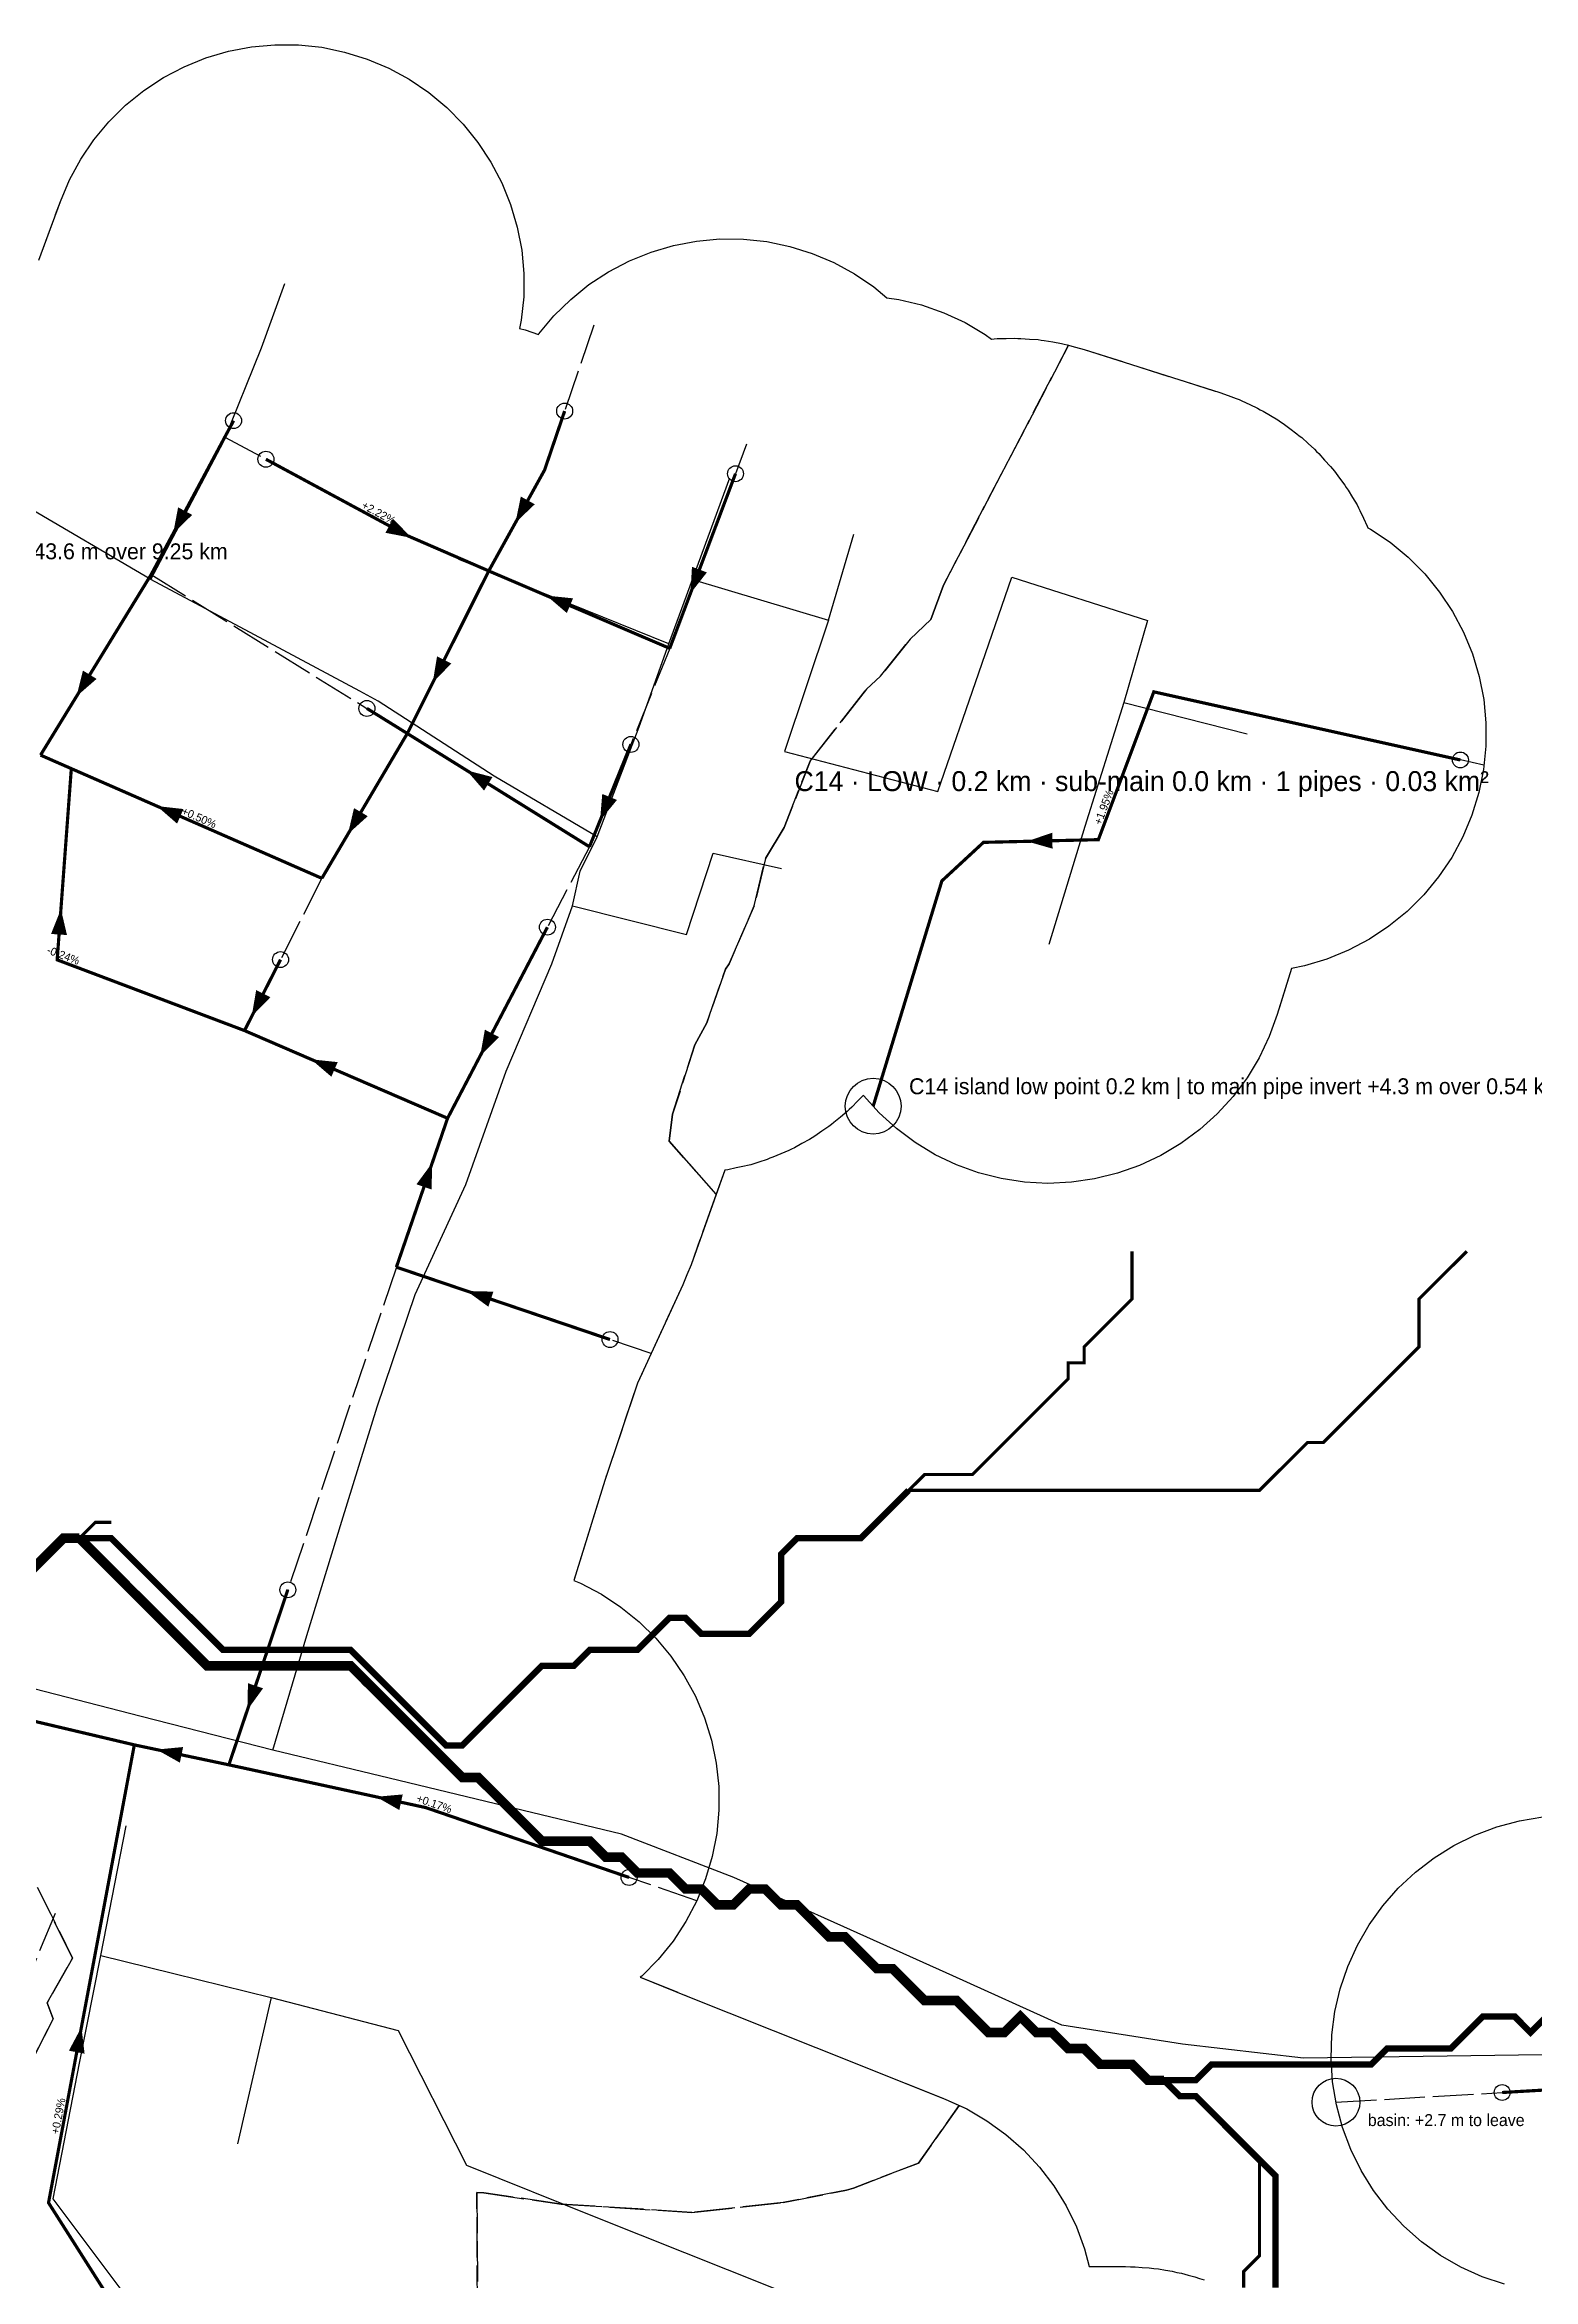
# Model space of a CAD drawing. Header units: metres. Extents: x 441395 to 476894, y 2561381 to 2578972.
# Drawn here: x 450331 to 450705, y 2570173 to 2570733 of the extents above; entities that cross this region are included whole.
import ezdxf
from ezdxf.enums import TextEntityAlignment as Align

# ---------------------------------------------------------------- set-up
doc = ezdxf.new("R2010")
doc.units = ezdxf.units.M
doc.header["$LTSCALE"] = 8
doc.linetypes.add('DASHDOT', pattern=[3.556, 2.54, -0.508, 0, -0.508])
doc.linetypes.add('DASHED', pattern=[1.524, 1.27, -0.254])
for name, color, linetype in [('A_ARROWS', 7, 'Continuous'), ('A_BASINS', 1, 'Continuous'), ('A_BRANCH', 7, 'Continuous'), ('A_BUILT_2006', 252, 'Continuous'), ('A_CATCH_LABEL', 7, 'Continuous'), ('A_CATCHMENTS', 7, 'Continuous'), ('A_ENVELOPE', 3, 'Continuous'), ('A_GRADIENT', 8, 'Continuous'), ('A_HEAD_GAP', 8, 'Continuous'), ('A_HEADS', 8, 'Continuous'), ('A_LATERAL', 7, 'Continuous'), ('A_OUTLET_LABEL', 7, 'Continuous'), ('A_OUTLETS', 7, 'Continuous'), ('A_STREAMS', 5, 'Continuous')]:
    doc.layers.add(name, color=color, linetype=linetype)

msp = doc.modelspace()

# ---------------------------------------------------------------- linework, layer by layer
at = {"layer": 'A_ARROWS', "color": 3}
for points in [[(450449.56, 2570613.45), (450450.91, 2570620.02), (450454.41, 2570618.08)], [(450363.65, 2570610.72), (450364.91, 2570617.31), (450368.44, 2570615.42)], [(450423.52, 2570609.64), (450416.94, 2570610.92), (450418.84, 2570614.44)], [(450493.47, 2570595.7), (450493.86, 2570602.39), (450497.6, 2570600.98)], [(450457.35, 2570595.15), (450464.02, 2570594.47), (450462.45, 2570590.79)], [(450428.8, 2570573.29), (450429.88, 2570579.91), (450433.46, 2570578.12)], [(450339.4, 2570569.84), (450341.03, 2570576.34), (450344.45, 2570574.25)], [(450437.3, 2570551.29), (450443.8, 2570549.61), (450441.68, 2570546.21)], [(450470.79, 2570538.69), (450471.34, 2570545.37), (450475.04, 2570543.87)], [(450359.59, 2570542.32), (450366.26, 2570541.59), (450364.65, 2570537.92)], [(450407.52, 2570535.29), (450409.05, 2570541.82), (450412.49, 2570539.79)], [(450335.5, 2570516.48), (450337.02, 2570509.95), (450333.03, 2570510.24)], [(450383.38, 2570489.54), (450384.49, 2570496.15), (450388.06, 2570494.34)], [(450440.7, 2570479.61), (450441.89, 2570486.21), (450445.43, 2570484.35)], [(450398.28, 2570478.76), (450404.95, 2570478.06), (450403.36, 2570474.39)], [(450428.69, 2570452.8), (450428.5, 2570446.1), (450424.72, 2570447.4)], [(450437.34, 2570420.61), (450444.04, 2570420.45), (450442.76, 2570416.67)], [(450382.29, 2570315.46), (450382.44, 2570322.17), (450386.23, 2570320.89)], [(450359.5, 2570305.51), (450366.17, 2570306.15), (450365.35, 2570302.23)], [(450414.59, 2570293.66), (450421.27, 2570294.25), (450420.42, 2570290.34)], [(450340.65, 2570235.85), (450341.44, 2570229.19), (450337.5, 2570229.93)]]:
    msp.add_solid(points, dxfattribs=at)
at = {"layer": 'A_ARROWS', "color": 1}
msp.add_solid([(450577.9, 2570533.48), (450584.25, 2570535.63), (450584.34, 2570531.63)], dxfattribs=at)
at = {"layer": 'A_BASINS', "color": 1}
msp.add_circle((450655.45, 2570217.01), 6, dxfattribs=at)
at = {"layer": 'A_BRANCH', "color": 3, "const_width": 0.8}
for points in [[(450386.94, 2570629.38), (450422.57, 2570610.15), (450442.86, 2570601.35)], [(450412.28, 2570566.84), (450422.42, 2570560.55)], [(450478.53, 2570557.81), (450468.13, 2570532.12)], [(450457.58, 2570511.93), (450432.53, 2570463.97)], [(450390.61, 2570503.79), (450381.57, 2570485.98)]]:
    msp.add_lwpolyline(points, dxfattribs=at)
at = {"layer": 'A_BRANCH', "color": 3, "linetype": 'DASHED', "const_width": 0.8}
msp.add_lwpolyline([(450392.44, 2570345.61), (450377.65, 2570301.68)], dxfattribs=at)
at = {"layer": 'A_BUILT_2006', "color": 252}
for points in [[(450385.81, 2570657.31), (450391.72, 2570673.49)], [(450376.42, 2570633.93), (450385.81, 2570657.31)], [(450358.1, 2570599.18), (450376.42, 2570633.93)], [(450493.97, 2570599.2), (450503.35, 2570624.73)], [(450358.1, 2570599.18), (450325.87, 2570618.11)], [(450528.13, 2570588.95), (450534.51, 2570610.56)], [(450463.22, 2570593.1), (450435.35, 2570604.2)], [(450384.04, 2570585.3), (450358.1, 2570599.18)], [(450488.08, 2570583.08), (450493.97, 2570599.2)], [(450493.97, 2570599.2), (450528.13, 2570588.95)], [(450565.82, 2570575.8), (450574.09, 2570599.77)], [(450574.09, 2570599.77), (450608.19, 2570588.94)], [(450488.08, 2570583.08), (450463.22, 2570593.1)], [(450410.48, 2570571.13), (450384.04, 2570585.3)], [(450528.13, 2570588.95), (450517.09, 2570556.02)], [(450608.19, 2570588.94), (450602.22, 2570568.3)], [(450480.6, 2570562.2), (450488.08, 2570583.08)], [(450555.55, 2570545.96), (450565.82, 2570575.8)], [(450444.2, 2570549.81), (450415.12, 2570568.65), (450410.48, 2570571.13)], [(450602.22, 2570568.3), (450592.48, 2570537.24)], [(450602.22, 2570568.3), (450633.15, 2570560.46)], [(450470.03, 2570534.65), (450480.6, 2570562.2)], [(450517.09, 2570556.02), (450555.55, 2570545.96)], [(450470.03, 2570534.65), (450444.2, 2570549.81)], [(450465.79, 2570526.01), (450470.03, 2570534.65)], [(450592.48, 2570537.24), (450583.39, 2570507.62)], [(450492.51, 2570510.12), (450499.21, 2570530.52)], [(450499.21, 2570530.52), (450516.31, 2570526.65)], [(450463.89, 2570517.3), (450465.79, 2570526.01)], [(450458.69, 2570502.75), (450463.89, 2570517.3)], [(450463.89, 2570517.3), (450492.51, 2570510.12)], [(450447.25, 2570475.8), (450458.69, 2570502.75)], [(450437.11, 2570447.32), (450447.25, 2570475.8)], [(450424.36, 2570419.73), (450437.11, 2570447.32)], [(450414.85, 2570391.5), (450424.36, 2570419.73)], [(450406.01, 2570362.83), (450414.85, 2570391.5)], [(450397.22, 2570334.14), (450406.01, 2570362.83)], [(450388.67, 2570305.39), (450397.22, 2570334.14)], [(450355.6, 2570313.85), (450323.53, 2570322.08)], [(450388.67, 2570305.39), (450355.6, 2570313.85)], [(450417.83, 2570298.37), (450388.67, 2570305.39)], [(450446.99, 2570291.3), (450417.83, 2570298.37)], [(450476.15, 2570284.25), (450446.99, 2570291.3)], [(450345.49, 2570253.86), (450351.85, 2570286.4)], [(450504.33, 2570273.42), (450476.15, 2570284.25)], [(450531.96, 2570261.05), (450504.33, 2570273.42)], [(450559.31, 2570248.71), (450531.96, 2570261.05)], [(450340.19, 2570226.77), (450345.49, 2570253.86)], [(450345.49, 2570253.86), (450388.29, 2570243.25)], [(450586.63, 2570236.32), (450559.31, 2570248.71)], [(450388.29, 2570243.25), (450379.77, 2570206.58)], [(450388.29, 2570243.25), (450420.1, 2570235.02)], [(450616.99, 2570231.56), (450586.63, 2570236.32)], [(450420.1, 2570235.02), (450437.26, 2570201.17)], [(450647.33, 2570228.04), (450616.99, 2570231.56)], [(450333.54, 2570192.73), (450340.19, 2570226.77)], [(450677.33, 2570228.46), (450647.33, 2570228.04)], [(450707.33, 2570228.87), (450677.33, 2570228.46)], [(450437.26, 2570201.17), (450470.17, 2570188.02)], [(450361.12, 2570155.94), (450333.54, 2570192.73)], [(450470.17, 2570188.02), (450502.67, 2570175.04)], [(450502.67, 2570175.04), (450535.17, 2570162.05)]]:
    msp.add_lwpolyline(points, dxfattribs=at)
at = {"layer": 'A_CATCHMENTS', "color": 3, "linetype": 'DASHED'}
for points in [[(450329.98, 2570679.35), (450335.37, 2570694.09), (450337.66, 2570699.51), (450340.47, 2570704.69), (450343.78, 2570709.56), (450347.55, 2570714.09), (450351.74, 2570718.22), (450356.31, 2570721.93), (450361.23, 2570725.16), (450366.44, 2570727.9), (450371.9, 2570730.12), (450377.55, 2570731.79), (450383.33, 2570732.9), (450389.19, 2570733.43), (450395.08, 2570733.39), (450400.94, 2570732.78), (450406.7, 2570731.59), (450412.33, 2570729.84), (450417.75, 2570727.55), (450422.92, 2570724.74), (450427.8, 2570721.43), (450432.32, 2570717.67), (450436.46, 2570713.47), (450440.16, 2570708.9), (450443.4, 2570703.98), (450446.14, 2570698.77), (450448.35, 2570693.31), (450450.02, 2570687.67), (450451.13, 2570681.88), (450451.67, 2570676.02), (450451.63, 2570670.13), (450451.01, 2570664.28), (450450.58, 2570662.18), (450451.99, 2570661.85), (450455.34, 2570660.71), (450455.45, 2570660.87), (450459.22, 2570665.39), (450463.42, 2570669.52), (450468, 2570673.22), (450472.92, 2570676.45), (450478.14, 2570679.18), (450483.59, 2570681.39), (450489.24, 2570683.05), (450495.03, 2570684.16), (450500.89, 2570684.68), (450506.78, 2570684.64), (450512.63, 2570684.01), (450518.4, 2570682.82), (450524.02, 2570681.06), (450529.44, 2570678.76), (450534.61, 2570675.95), (450539.48, 2570672.63), (450542.74, 2570669.92), (450545.76, 2570669.49), (450551.48, 2570668.1), (450557.04, 2570666.16), (450562.38, 2570663.69), (450567.46, 2570660.7), (450569.02, 2570659.56), (450569.72, 2570659.58), (450570.45, 2570659.66), (450572.66, 2570659.69), (450574.87, 2570659.77), (450575.6, 2570659.72), (450576.34, 2570659.73), (450578.54, 2570659.54), (450580.75, 2570659.4), (450581.47, 2570659.29), (450582.2, 2570659.22), (450584.38, 2570658.82), (450586.56, 2570658.46), (450587.27, 2570658.27), (450587.99, 2570658.14), (450588.38, 2570658.03), (450556.95, 2570597.76), (450553.82, 2570589.13), (450548.6, 2570584.22), (450541.15, 2570574.94), (450537.64, 2570571.67), (450523.52, 2570553.62), (450517.01, 2570536.96), (450512.27, 2570529.2), (450509.48, 2570517.28), (450503.15, 2570502.74), (450502.28, 2570501.42), (450497.62, 2570487.95), (450494.58, 2570482.42), (450488.99, 2570465), (450488.1, 2570458.25), (450499.94, 2570444.9), (450493.63, 2570427.18), (450492.59, 2570424.67), (450491.58, 2570422.16), (450480.19, 2570397.51), (450471.96, 2570373.07), (450464.21, 2570347.95), (450465.91, 2570347.26), (450471.13, 2570344.52), (450476.04, 2570341.28), (450480.62, 2570337.58), (450484.82, 2570333.45), (450488.59, 2570328.93), (450491.89, 2570324.05), (450494.71, 2570318.88), (450497, 2570313.46), (450498.75, 2570307.84), (450499.94, 2570302.07), (450500.56, 2570296.21), (450500.6, 2570290.33), (450500.07, 2570284.46), (450498.96, 2570278.68), (450497.29, 2570273.03), (450495.08, 2570267.58), (450492.34, 2570262.36), (450489.11, 2570257.44), (450485.4, 2570252.86), (450481.27, 2570248.67), (450480.88, 2570248.35), (450492.43, 2570243.74), (450492.43, 2570243.74), (450492.43, 2570243.74), (450524.93, 2570230.75), (450524.93, 2570230.75), (450524.93, 2570230.75), (450557.43, 2570217.77), (450560.92, 2570216.17), (450550.69, 2570201.73), (450534.36, 2570195.44), (450532.63, 2570194.95), (450516.75, 2570191.83), (450493.82, 2570189.34), (450461.07, 2570191.43), (450441.65, 2570194.24), (450439.88, 2570194.32), (450440.42, 2570104.87)], [(450327.73, 2570226.38), (450333.54, 2570237.95), (450332.05, 2570241.95), (450338.4, 2570253.16), (450329.65, 2570270.93)]]:
    msp.add_lwpolyline(points, dxfattribs=at)
at = {"layer": 'A_CATCHMENTS', "color": 1, "linetype": 'DASHED'}
msp.add_lwpolyline([(450502.28, 2570501.42), (450503.15, 2570502.74), (450509.48, 2570517.28), (450512.27, 2570529.2), (450517.01, 2570536.96), (450523.52, 2570553.62), (450537.64, 2570571.67), (450541.15, 2570574.94), (450548.6, 2570584.22), (450553.82, 2570589.13), (450556.95, 2570597.76), (450588.38, 2570658.03), (450590.12, 2570657.52), (450592.25, 2570656.96), (450626.36, 2570646.12), (450628.39, 2570645.37), (450630.44, 2570644.66), (450631.15, 2570644.34), (450631.88, 2570644.07), (450633.82, 2570643.11), (450635.79, 2570642.21), (450636.47, 2570641.82), (450637.17, 2570641.48), (450639.01, 2570640.34), (450640.88, 2570639.25), (450641.51, 2570638.79), (450642.18, 2570638.39), (450643.9, 2570637.07), (450645.66, 2570635.8), (450646.24, 2570635.29), (450646.86, 2570634.82), (450648.45, 2570633.34), (450650.07, 2570631.91), (450650.6, 2570631.34), (450651.17, 2570630.81), (450652.6, 2570629.18), (450654.08, 2570627.59), (450654.55, 2570626.98), (450655.07, 2570626.39), (450656.33, 2570624.63), (450657.65, 2570622.91), (450658.06, 2570622.25), (450658.51, 2570621.62), (450659.6, 2570619.74), (450660.74, 2570617.9), (450661.08, 2570617.2), (450661.47, 2570616.53), (450662.37, 2570614.56), (450663.32, 2570612.61), (450663.48, 2570612.19), (450664.15, 2570611.83), (450669.04, 2570608.54), (450673.58, 2570604.79), (450677.73, 2570600.61), (450681.45, 2570596.05), (450684.71, 2570591.15), (450687.47, 2570585.95), (450689.7, 2570580.5), (450691.4, 2570574.86), (450692.53, 2570569.08), (450693.09, 2570563.22), (450693.07, 2570557.33), (450692.47, 2570551.47), (450691.31, 2570545.7), (450689.58, 2570540.07), (450687.31, 2570534.64), (450684.52, 2570529.45), (450681.23, 2570524.57), (450677.49, 2570520.03), (450673.31, 2570515.88), (450668.75, 2570512.16), (450663.84, 2570508.9), (450658.64, 2570506.14), (450653.19, 2570503.9), (450647.55, 2570502.21), (450644.29, 2570501.57), (450640.74, 2570490), (450638.74, 2570484.47), (450636.2, 2570479.15), (450633.16, 2570474.11), (450629.63, 2570469.4), (450625.66, 2570465.05), (450621.29, 2570461.11), (450616.55, 2570457.62), (450611.48, 2570454.61), (450606.15, 2570452.11), (450600.6, 2570450.15), (450594.89, 2570448.74), (450589.06, 2570447.89), (450583.18, 2570447.62), (450577.3, 2570447.93), (450571.47, 2570448.82), (450565.77, 2570450.27), (450560.23, 2570452.27), (450554.92, 2570454.81), (450549.88, 2570457.85), (450545.16, 2570461.38), (450540.81, 2570465.35), (450536.87, 2570469.72), (450536.87, 2570469.73), (450535.43, 2570468.29), (450533.94, 2570466.72), (450533.34, 2570466.21), (450532.78, 2570465.65), (450531.12, 2570464.28), (450529.49, 2570462.87), (450528.84, 2570462.42), (450528.23, 2570461.91), (450526.44, 2570460.72), (450524.68, 2570459.47), (450523.99, 2570459.08), (450523.33, 2570458.64), (450521.43, 2570457.63), (450519.56, 2570456.56), (450518.84, 2570456.24), (450518.14, 2570455.87), (450516.15, 2570455.05), (450514.18, 2570454.17), (450513.43, 2570453.92), (450512.7, 2570453.62), (450510.64, 2570452.99), (450508.59, 2570452.32), (450507.82, 2570452.14), (450507.07, 2570451.91), (450504.95, 2570451.49), (450502.85, 2570451.02), (450502.09, 2570450.92), (450499.94, 2570444.9), (450488.1, 2570458.25), (450488.99, 2570465), (450494.58, 2570482.42), (450497.62, 2570487.95), (450502.28, 2570501.42)], close=True, dxfattribs=at)
for points in [[(450697.73, 2570171.29), (450692.15, 2570173.18), (450686.79, 2570175.61), (450681.69, 2570178.56), (450676.9, 2570181.99), (450672.48, 2570185.87), (450668.45, 2570190.17), (450664.87, 2570194.84), (450661.76, 2570199.84), (450659.16, 2570205.12), (450657.08, 2570210.64), (450655.56, 2570216.32), (450654.6, 2570222.13), (450654.22, 2570228.01), (450654.41, 2570233.89), (450655.18, 2570239.73), (450656.52, 2570245.47), (450658.41, 2570251.04), (450660.84, 2570256.4), (450663.79, 2570261.5), (450667.22, 2570266.29), (450671.1, 2570270.71), (450675.4, 2570274.74), (450680.07, 2570278.32), (450685.07, 2570281.43), (450690.35, 2570284.03), (450695.86, 2570286.11), (450701.55, 2570287.63), (450707.36, 2570288.59)], [(450329.65, 2570270.93), (450338.4, 2570253.16), (450332.05, 2570241.95), (450333.54, 2570237.95), (450327.73, 2570226.38)], [(450440.42, 2570104.87), (450439.88, 2570194.32), (450441.65, 2570194.24), (450461.07, 2570191.43), (450493.82, 2570189.34), (450516.75, 2570191.83), (450532.63, 2570194.95), (450534.36, 2570195.44), (450550.69, 2570201.73), (450560.92, 2570216.17), (450562.79, 2570215.32), (450567.87, 2570212.36), (450572.65, 2570208.91), (450577.06, 2570205.01), (450581.07, 2570200.7), (450584.64, 2570196.01), (450587.73, 2570191), (450590.31, 2570185.71), (450592.36, 2570180.19), (450593.53, 2570175.78), (450602.67, 2570175.75), (450603.87, 2570175.69), (450605.08, 2570175.7), (450606.81, 2570175.54), (450608.55, 2570175.45), (450609.74, 2570175.27), (450610.94, 2570175.16), (450612.65, 2570174.83), (450614.38, 2570174.57), (450615.54, 2570174.28), (450616.72, 2570174.05), (450618.39, 2570173.56), (450620.08, 2570173.13), (450621.21, 2570172.72), (450622.37, 2570172.38)]]:
    msp.add_lwpolyline(points, dxfattribs=at)
at = {"layer": 'A_ENVELOPE', "color": 3}
for points in [[(450329.98, 2570679.35), (450335.37, 2570694.09), (450337.66, 2570699.51), (450340.47, 2570704.69), (450343.78, 2570709.56), (450347.55, 2570714.09), (450351.74, 2570718.22), (450356.31, 2570721.93), (450361.23, 2570725.16), (450366.44, 2570727.9), (450371.9, 2570730.12), (450377.55, 2570731.79), (450383.33, 2570732.9), (450389.19, 2570733.43), (450395.08, 2570733.39), (450400.94, 2570732.78), (450406.7, 2570731.59), (450412.33, 2570729.84), (450417.75, 2570727.55), (450422.92, 2570724.74), (450427.8, 2570721.43), (450432.32, 2570717.67), (450436.46, 2570713.47), (450440.16, 2570708.9), (450443.4, 2570703.98), (450446.14, 2570698.77), (450448.35, 2570693.31), (450450.02, 2570687.67), (450451.13, 2570681.88), (450451.67, 2570676.02), (450451.63, 2570670.13), (450451.01, 2570664.28), (450450.58, 2570662.18), (450451.99, 2570661.85), (450455.34, 2570660.71), (450455.45, 2570660.87), (450459.22, 2570665.39), (450463.42, 2570669.52), (450468, 2570673.22), (450472.92, 2570676.45), (450478.14, 2570679.18), (450483.59, 2570681.39), (450489.24, 2570683.05), (450495.03, 2570684.16), (450500.89, 2570684.68), (450506.78, 2570684.64), (450512.63, 2570684.01), (450518.4, 2570682.82), (450524.02, 2570681.06), (450529.44, 2570678.76), (450534.61, 2570675.95), (450539.48, 2570672.63), (450542.74, 2570669.92), (450545.76, 2570669.49), (450551.48, 2570668.1), (450557.04, 2570666.16), (450562.38, 2570663.69), (450567.46, 2570660.7), (450569.02, 2570659.56), (450569.72, 2570659.58), (450570.45, 2570659.66), (450572.66, 2570659.69), (450574.87, 2570659.77), (450575.6, 2570659.72), (450576.34, 2570659.73), (450578.54, 2570659.54), (450580.75, 2570659.4), (450581.47, 2570659.29), (450582.2, 2570659.22), (450584.38, 2570658.82), (450586.56, 2570658.46), (450587.27, 2570658.27), (450587.99, 2570658.14), (450590.12, 2570657.52), (450592.25, 2570656.96), (450626.36, 2570646.12), (450628.39, 2570645.37), (450630.44, 2570644.66), (450631.15, 2570644.34), (450631.88, 2570644.07), (450633.82, 2570643.11), (450635.79, 2570642.21), (450636.47, 2570641.82), (450637.17, 2570641.48), (450639.01, 2570640.34), (450640.88, 2570639.25), (450641.51, 2570638.79), (450642.18, 2570638.39), (450643.9, 2570637.07), (450645.66, 2570635.8), (450646.24, 2570635.29), (450646.86, 2570634.82), (450648.45, 2570633.34), (450650.07, 2570631.91), (450650.6, 2570631.34), (450651.17, 2570630.81), (450652.6, 2570629.18), (450654.08, 2570627.59), (450654.55, 2570626.98), (450655.07, 2570626.39), (450656.33, 2570624.63), (450657.65, 2570622.91), (450658.06, 2570622.25), (450658.51, 2570621.62), (450659.6, 2570619.74), (450660.74, 2570617.9), (450661.08, 2570617.2), (450661.47, 2570616.53), (450662.37, 2570614.56), (450663.32, 2570612.61), (450663.48, 2570612.19), (450664.15, 2570611.83), (450669.04, 2570608.54), (450673.58, 2570604.79), (450677.73, 2570600.61), (450681.45, 2570596.05), (450684.71, 2570591.15), (450687.47, 2570585.95), (450689.7, 2570580.5), (450691.4, 2570574.86), (450692.53, 2570569.08), (450693.09, 2570563.22), (450693.07, 2570557.33), (450692.47, 2570551.47), (450691.31, 2570545.7), (450689.58, 2570540.07), (450687.31, 2570534.64), (450684.52, 2570529.45), (450681.23, 2570524.57), (450677.49, 2570520.03), (450673.31, 2570515.88), (450668.75, 2570512.16), (450663.84, 2570508.9), (450658.64, 2570506.14), (450653.19, 2570503.9), (450647.55, 2570502.21), (450644.29, 2570501.57), (450640.74, 2570490), (450638.74, 2570484.47), (450636.2, 2570479.15), (450633.16, 2570474.11), (450629.63, 2570469.4), (450625.66, 2570465.05), (450621.29, 2570461.11), (450616.55, 2570457.62), (450611.48, 2570454.61), (450606.15, 2570452.11), (450600.6, 2570450.15), (450594.89, 2570448.74), (450589.06, 2570447.89), (450583.18, 2570447.62), (450577.3, 2570447.93), (450571.47, 2570448.82), (450565.77, 2570450.27), (450560.23, 2570452.27), (450554.92, 2570454.81), (450549.88, 2570457.85), (450545.16, 2570461.38), (450540.81, 2570465.35), (450536.87, 2570469.72), (450536.87, 2570469.73), (450535.43, 2570468.29), (450533.94, 2570466.72), (450533.34, 2570466.21), (450532.78, 2570465.65), (450531.12, 2570464.28), (450529.49, 2570462.87), (450528.84, 2570462.42), (450528.23, 2570461.91), (450526.44, 2570460.72), (450524.68, 2570459.47), (450523.99, 2570459.08), (450523.33, 2570458.64), (450521.43, 2570457.63), (450519.56, 2570456.56), (450518.84, 2570456.24), (450518.14, 2570455.87), (450516.15, 2570455.05), (450514.18, 2570454.17), (450513.43, 2570453.92), (450512.7, 2570453.62), (450510.64, 2570452.99), (450508.59, 2570452.32), (450507.82, 2570452.14), (450507.07, 2570451.91), (450504.95, 2570451.49), (450502.85, 2570451.02), (450502.09, 2570450.92), (450493.63, 2570427.18), (450492.59, 2570424.67), (450491.58, 2570422.16), (450480.19, 2570397.51), (450471.96, 2570373.07), (450464.21, 2570347.95), (450465.91, 2570347.26), (450471.13, 2570344.52), (450476.04, 2570341.28), (450480.62, 2570337.58), (450484.82, 2570333.45), (450488.59, 2570328.93), (450491.89, 2570324.05), (450494.71, 2570318.88), (450497, 2570313.46), (450498.75, 2570307.84), (450499.94, 2570302.07), (450500.56, 2570296.21), (450500.6, 2570290.33), (450500.07, 2570284.46), (450498.96, 2570278.68), (450497.29, 2570273.03), (450495.08, 2570267.58), (450492.34, 2570262.36), (450489.11, 2570257.44), (450485.4, 2570252.86), (450481.27, 2570248.67), (450480.88, 2570248.35), (450492.43, 2570243.74), (450492.43, 2570243.74), (450492.43, 2570243.74), (450524.93, 2570230.75), (450524.93, 2570230.75), (450524.93, 2570230.75), (450557.43, 2570217.77), (450562.79, 2570215.32), (450567.87, 2570212.36), (450572.65, 2570208.91), (450577.06, 2570205.01), (450581.07, 2570200.7), (450584.64, 2570196.01), (450587.73, 2570191), (450590.31, 2570185.71), (450592.36, 2570180.19), (450593.53, 2570175.78), (450602.67, 2570175.75), (450603.87, 2570175.69), (450605.08, 2570175.7), (450606.81, 2570175.54), (450608.55, 2570175.45), (450609.74, 2570175.27), (450610.94, 2570175.16), (450612.65, 2570174.83), (450614.38, 2570174.57), (450615.54, 2570174.28), (450616.72, 2570174.05), (450618.39, 2570173.56), (450620.08, 2570173.13), (450621.21, 2570172.72), (450622.37, 2570172.38)], [(450697.73, 2570171.29), (450692.15, 2570173.18), (450686.79, 2570175.61), (450681.69, 2570178.56), (450676.9, 2570181.99), (450672.48, 2570185.87), (450668.45, 2570190.17), (450664.87, 2570194.84), (450661.76, 2570199.84), (450659.16, 2570205.12), (450657.08, 2570210.64), (450655.56, 2570216.32), (450654.6, 2570222.13), (450654.22, 2570228.01), (450654.41, 2570233.89), (450655.18, 2570239.73), (450656.52, 2570245.47), (450658.41, 2570251.04), (450660.84, 2570256.4), (450663.79, 2570261.5), (450667.22, 2570266.29), (450671.1, 2570270.71), (450675.4, 2570274.74), (450680.07, 2570278.32), (450685.07, 2570281.43), (450690.35, 2570284.03), (450695.86, 2570286.11), (450701.55, 2570287.63), (450707.36, 2570288.59)]]:
    msp.add_lwpolyline(points, dxfattribs=at)
at = {"layer": 'A_HEAD_GAP', "color": 8, "linetype": 'DASHED'}
for points in [[(450469.25, 2570663.07), (450461.91, 2570641.48)], [(450376.63, 2570634.95), (450386.94, 2570629.38)], [(450507.56, 2570633.13), (450504.78, 2570625.75)], [(450358.15, 2570600.45), (450412.28, 2570566.84)], [(450488.28, 2570581.91), (450478.53, 2570557.81)], [(450692.59, 2570552.59), (450686.68, 2570553.9)], [(450468.13, 2570532.12), (450457.58, 2570511.93)], [(450400.98, 2570524.2), (450390.61, 2570503.79)], [(450419.68, 2570426.6), (450392.44, 2570345.61)], [(450483.62, 2570404.93), (450473.29, 2570408.43)], [(450495.08, 2570267.57), (450478.08, 2570273.41)], [(450334.05, 2570264.37), (450328.89, 2570251.94)], [(450655.45, 2570217.01), (450697.17, 2570219.44)]]:
    msp.add_lwpolyline(points, dxfattribs=at)
at = {"layer": 'A_HEADS', "color": 3}
for centre in [(450378.84, 2570639.07), (450461.91, 2570641.48), (450386.94, 2570629.38), (450504.78, 2570625.75), (450412.28, 2570566.84), (450478.53, 2570557.81), (450457.58, 2570511.93), (450390.61, 2570503.79), (450473.29, 2570408.43), (450392.44, 2570345.61), (450478.08, 2570273.41)]:
    msp.add_circle(centre, 2, dxfattribs=at)
at = {"layer": 'A_HEADS', "color": 1}
for centre in [(450686.68, 2570553.9), (450697.17, 2570219.44)]:
    msp.add_circle(centre, 2, dxfattribs=at)
at = {"layer": 'A_LATERAL', "color": 3, "const_width": 0.8}
for points in [[(450461.91, 2570641.48), (450456.87, 2570626.68), (450442.86, 2570601.35)], [(450376.63, 2570634.95), (450358.15, 2570600.45)], [(450378.84, 2570639.07), (450376.63, 2570634.95)], [(450504.78, 2570625.75), (450488.28, 2570581.91)], [(450358.15, 2570600.45), (450330.38, 2570555.12)], [(450442.86, 2570601.35), (450422.42, 2570560.55)], [(450488.28, 2570581.91), (450442.86, 2570601.35)], [(450422.42, 2570560.55), (450400.98, 2570524.2)], [(450473.29, 2570408.43), (450419.68, 2570426.6)], [(450377.65, 2570301.68), (450353.92, 2570306.69)]]:
    msp.add_lwpolyline(points, dxfattribs=at)
at = {"layer": 'A_LATERAL', "color": 1, "const_width": 0.8}
msp.add_lwpolyline([(450686.68, 2570553.9), (450609.75, 2570571), (450595.84, 2570533.9), (450567.01, 2570533.22), (450556.57, 2570523.55), (450539.33, 2570467)], dxfattribs=at)
at = {"layer": 'A_LATERAL', "color": 3, "linetype": 'DASHED', "const_width": 0.8}
for points in [[(450468.13, 2570532.12), (450422.42, 2570560.55)], [(450338.11, 2570551.73), (450330.38, 2570555.12)], [(450400.98, 2570524.2), (450338.11, 2570551.73)], [(450432.53, 2570463.97), (450381.57, 2570485.98)], [(450353.92, 2570306.69), (450252.78, 2570330.59)], [(450371.66, 2570129.93), (450332.39, 2570191.76), (450353.92, 2570306.69)], [(450478.08, 2570273.41), (450427.05, 2570290.95), (450377.65, 2570301.68)]]:
    msp.add_lwpolyline(points, dxfattribs=at)
at = {"layer": 'A_LATERAL', "color": 3, "linetype": 'DASHDOT', "const_width": 0.8}
for points in [[(450381.57, 2570485.98), (450334.56, 2570503.73), (450338.11, 2570551.73)], [(450419.68, 2570426.6), (450432.53, 2570463.97)]]:
    msp.add_lwpolyline(points, dxfattribs=at)
at = {"layer": 'A_LATERAL', "color": 1, "linetype": 'DASHDOT', "const_width": 0.8}
msp.add_lwpolyline([(450697.17, 2570219.44), (450774.89, 2570223.95)], dxfattribs=at)
at = {"layer": 'A_OUTLETS', "color": 30}
msp.add_circle((450539.33, 2570467), 7, dxfattribs=at)
at = {"layer": 'A_STREAMS', "color": 5}
for points, const_width in [([(450604.27, 2570430.59), (450604.27, 2570426.59), (450604.27, 2570422.59), (450604.27, 2570418.59), (450600.27, 2570414.59), (450596.27, 2570410.58), (450592.26, 2570406.58), (450592.26, 2570402.58), (450588.26, 2570402.58), (450588.26, 2570398.58), (450584.26, 2570394.58), (450580.26, 2570390.57), (450576.26, 2570386.57), (450572.25, 2570382.57), (450568.25, 2570378.57), (450564.25, 2570374.57), (450560.25, 2570374.57), (450556.25, 2570374.57), (450552.25, 2570374.57), (450548.24, 2570370.57)], 0.8), ([(450688.31, 2570430.59), (450684.3, 2570426.59), (450680.3, 2570422.59), (450676.3, 2570418.59), (450676.3, 2570414.59), (450676.3, 2570410.58), (450676.3, 2570406.58), (450672.3, 2570402.58), (450668.3, 2570398.58), (450664.29, 2570394.58), (450660.29, 2570390.57), (450656.29, 2570386.57), (450652.29, 2570382.57), (450648.29, 2570382.57), (450644.29, 2570378.57), (450640.28, 2570374.57), (450636.28, 2570370.57), (450632.28, 2570370.57), (450628.28, 2570370.57), (450624.28, 2570370.57), (450620.28, 2570370.57), (450616.27, 2570370.57), (450612.27, 2570370.57), (450608.27, 2570370.57), (450604.27, 2570370.57), (450600.27, 2570370.57), (450596.27, 2570370.57), (450592.26, 2570370.57), (450588.26, 2570370.57), (450584.26, 2570370.57), (450580.26, 2570370.57), (450576.26, 2570370.57), (450572.25, 2570370.57), (450568.25, 2570370.57), (450564.25, 2570370.57), (450560.25, 2570370.57), (450556.25, 2570370.57), (450552.25, 2570370.57), (450548.24, 2570370.57)], 0.8), ([(450548.24, 2570370.57), (450544.24, 2570366.56), (450540.24, 2570362.56), (450536.24, 2570358.56), (450532.24, 2570358.56), (450528.24, 2570358.56), (450524.23, 2570358.56), (450520.23, 2570358.56), (450516.23, 2570354.56), (450516.23, 2570350.56), (450516.23, 2570346.55), (450516.23, 2570342.55), (450512.23, 2570338.55), (450508.23, 2570334.55), (450504.22, 2570334.55), (450500.22, 2570334.55), (450496.22, 2570334.55), (450492.22, 2570338.55), (450488.22, 2570338.55), (450484.22, 2570334.55), (450480.21, 2570330.55), (450476.21, 2570330.55), (450472.21, 2570330.55), (450468.21, 2570330.55), (450464.21, 2570326.55), (450460.21, 2570326.55), (450456.2, 2570326.55), (450452.2, 2570322.54), (450448.2, 2570318.54), (450444.2, 2570314.54), (450440.2, 2570310.54), (450436.2, 2570306.54), (450432.19, 2570306.54), (450428.19, 2570310.54), (450424.19, 2570314.54), (450420.19, 2570318.54), (450416.19, 2570322.54), (450412.18, 2570326.55), (450408.18, 2570330.55), (450404.18, 2570330.55), (450400.18, 2570330.55), (450396.18, 2570330.55), (450392.18, 2570330.55), (450388.17, 2570330.55), (450384.17, 2570330.55), (450380.17, 2570330.55), (450376.17, 2570330.55), (450372.17, 2570334.55), (450368.17, 2570338.55), (450364.16, 2570342.55), (450360.16, 2570346.55), (450356.16, 2570350.56), (450352.16, 2570354.56), (450348.16, 2570358.56), (450344.16, 2570358.56), (450340.15, 2570358.56)], 1.6), ([(450340.15, 2570358.56), (450336.15, 2570358.56), (450332.15, 2570354.56), (450328.15, 2570350.56)], 2.4), ([(450612.27, 2570222.5), (450608.27, 2570222.5), (450604.27, 2570226.5), (450600.27, 2570226.5), (450596.27, 2570226.5), (450592.26, 2570230.5), (450588.26, 2570230.5), (450584.26, 2570234.5), (450580.26, 2570234.5), (450576.26, 2570238.51), (450572.25, 2570234.5), (450568.25, 2570234.5), (450564.25, 2570238.51), (450560.25, 2570242.51), (450556.25, 2570242.51), (450552.25, 2570242.51), (450548.24, 2570246.51), (450544.24, 2570250.51), (450540.24, 2570250.51), (450536.24, 2570254.51), (450532.24, 2570258.52), (450528.24, 2570258.52), (450524.23, 2570262.52), (450520.23, 2570266.52), (450516.23, 2570266.52), (450512.23, 2570270.52), (450508.23, 2570270.52), (450504.22, 2570266.52), (450500.22, 2570266.52), (450496.22, 2570270.52), (450492.22, 2570270.52), (450488.22, 2570274.52), (450484.22, 2570274.52), (450480.21, 2570274.52), (450476.21, 2570278.52), (450472.21, 2570278.52), (450468.21, 2570282.53), (450464.21, 2570282.53), (450460.21, 2570282.53), (450456.2, 2570282.53), (450452.2, 2570286.53), (450448.2, 2570290.53), (450444.2, 2570294.53), (450440.2, 2570298.53), (450436.2, 2570298.53), (450432.19, 2570302.54), (450428.19, 2570306.54), (450424.19, 2570310.54), (450420.19, 2570314.54), (450416.19, 2570318.54), (450412.18, 2570322.54), (450408.18, 2570326.55), (450404.18, 2570326.55), (450400.18, 2570326.55), (450396.18, 2570326.55), (450392.18, 2570326.55), (450388.17, 2570326.55), (450384.17, 2570326.55), (450380.17, 2570326.55), (450376.17, 2570326.55), (450372.17, 2570326.55), (450368.17, 2570330.55), (450364.16, 2570334.55), (450360.16, 2570338.55), (450356.16, 2570342.55), (450352.16, 2570346.55), (450348.16, 2570350.56), (450344.16, 2570354.56), (450340.15, 2570358.56)], 2.4), ([(450348.16, 2570362.56), (450344.16, 2570362.56), (450340.15, 2570358.56)], 0.8), ([(450708.31, 2570238.51), (450704.31, 2570234.5), (450700.31, 2570238.51), (450696.31, 2570238.51), (450692.31, 2570238.51), (450688.31, 2570234.5), (450684.3, 2570230.5), (450680.3, 2570230.5), (450676.3, 2570230.5), (450672.3, 2570230.5), (450668.3, 2570230.5), (450664.29, 2570226.5), (450660.29, 2570226.5), (450656.29, 2570226.5), (450652.29, 2570226.5), (450648.29, 2570226.5), (450644.29, 2570226.5), (450640.28, 2570226.5), (450636.28, 2570226.5), (450632.28, 2570226.5), (450628.28, 2570226.5), (450624.28, 2570226.5), (450620.28, 2570222.5), (450616.27, 2570222.5), (450612.27, 2570222.5)], 1.6), ([(450636.28, 2570202.49), (450632.28, 2570206.49), (450628.28, 2570210.49), (450624.28, 2570214.5), (450620.28, 2570218.5), (450616.27, 2570218.5), (450612.27, 2570222.5)], 1.6), ([(450632.28, 2570170.48), (450632.28, 2570174.48), (450636.28, 2570178.48), (450636.28, 2570182.48), (450636.28, 2570186.48), (450636.28, 2570190.49), (450636.28, 2570194.49), (450636.28, 2570198.49), (450636.28, 2570202.49)], 0.8), ([(450640.28, 2570170.48), (450640.28, 2570174.48), (450640.28, 2570178.48), (450640.28, 2570182.48), (450640.28, 2570186.48), (450640.28, 2570190.49), (450640.28, 2570194.49), (450640.28, 2570198.49), (450636.28, 2570202.49)], 1.6)]:
    msp.add_lwpolyline(points, dxfattribs=dict(at, const_width=const_width))

# ---------------------------------------------------------------- texts
at = {"layer": 'A_BASINS', "color": 1}
msp.add_text('basin: +2.7 m to leave', height=3, dxfattribs=at).set_placement((450663.45, 2570211.01))
at = {"layer": 'A_CATCH_LABEL', "color": 1}
msp.add_text('C14 · LOW · 0.2 km · sub-main 0.0 km · 1 pipes · 0.03 km²', height=5, dxfattribs=at).set_placement((450606.72, 2570548.59), align=Align.MIDDLE_CENTER)
at = {"layer": 'A_GRADIENT', "color": 3}
for s, rotation, p in [('+2.22%', -28.3607, (450414.49, 2570614.51)), ('+0.50%', 336.3495, (450369.54, 2570537.97)), ('-0.24%', 339.3127, (450335.55, 2570503.36)), ('+0.17%', 341.0311, (450428.66, 2570290.4)), ('+0.29%', 79.3892, (450336.41, 2570213.23))]:
    msp.add_text(s, height=2, rotation=rotation, dxfattribs=at).set_placement(p, align=Align.BOTTOM_CENTER)
at = {"layer": 'A_GRADIENT', "color": 1}
msp.add_text('+1.95%', height=2, rotation=69.4503, dxfattribs=at).set_placement((450598.69, 2570541.5), align=Align.BOTTOM_CENTER)
at = {"layer": 'A_OUTLET_LABEL', "color": 30}
for s, p in [('C25 island low point 0.0 km | to main pipe invert +5.1 m over 0.21 km | to STP +43.6 m over 9.25 km', (450139.4, 2570604.27)), ('C14 island low point 0.2 km | to main pipe invert +4.3 m over 0.54 km | to STP +41.6 m over 9.41 km', (450548.33, 2570470))]:
    msp.add_text(s, height=4, dxfattribs=at).set_placement(p)

doc.saveas('drawing.dxf')
